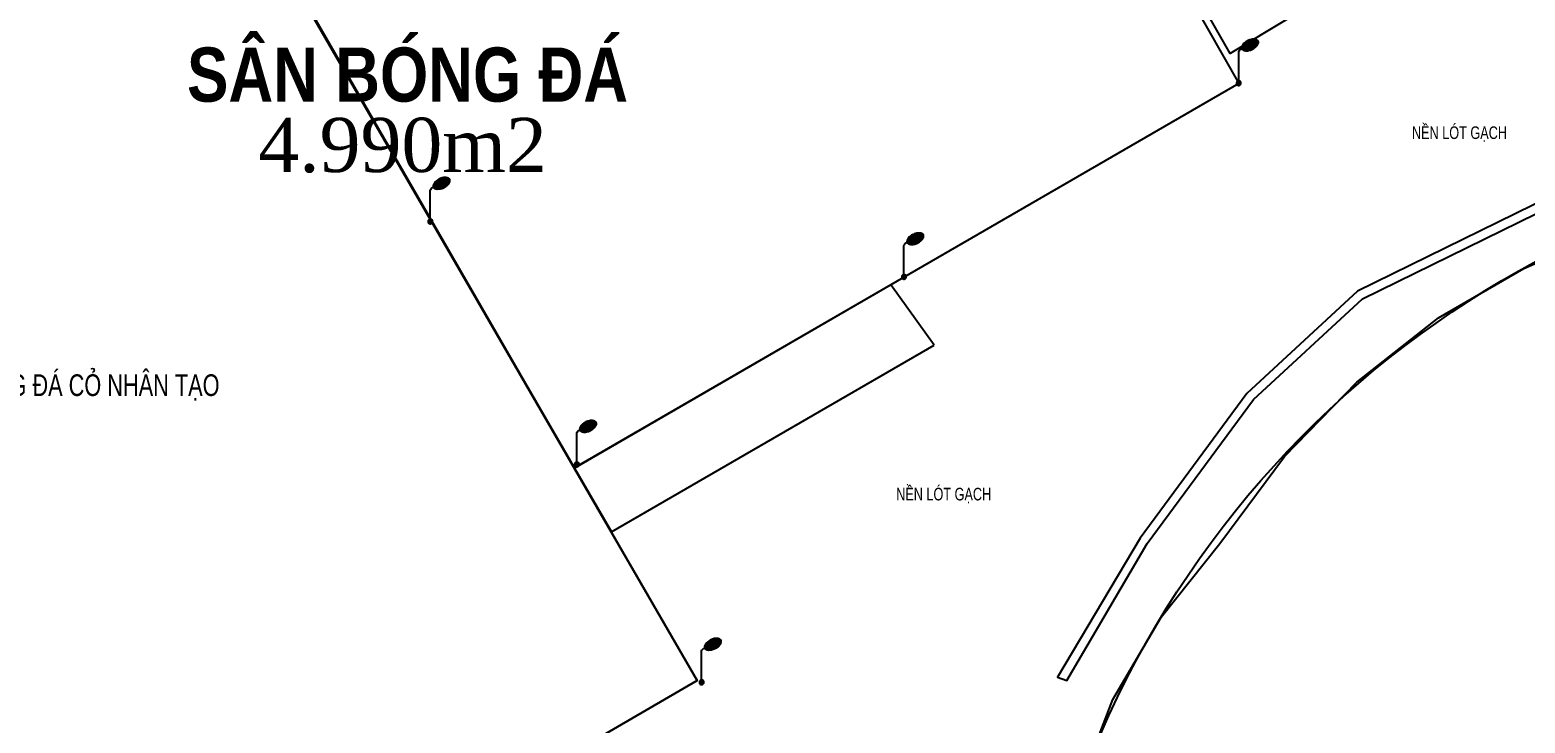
# Model space of a CAD drawing. Header units: millimetres. Extents: x 100 to 288, y -65 to 177.
# Drawn here: x 171.354 to 175.298, y 161.26 to 163.089 of the extents above; entities that cross this region are included whole.
import ezdxf

# ---------------------------------------------------------------- set-up
doc = ezdxf.new("R2010")
doc.units = ezdxf.units.MM
doc.header["$LTSCALE"] = 0.3
doc.header["$MEASUREMENT"] = 0
doc.linetypes.add('DASHDOTX2', pattern=[2, 1, -0.5, 0, -0.5])
doc.layers.add('HATCH1', color=8, linetype='CONTINUOUS')
doc.layers.add('Ky hieu', color=7, linetype='CONTINUOUS')
doc.styles.add('DIM', font='VAVON.TTF')
doc.linetypes.add('FENCELINE2', pattern='A,0.25,-0.1,[132,ltypeshp.shx,S=0.1,R=0,X=-0.1,Y=0],-0.1,1', length=1.45)

# ---------------------------------------------------------------- blocks, each defined once
blk = doc.blocks.new('Cot den')
at = {"layer": 'Ky hieu', "color": 5, "linetype": 'Continuous'}
for p, q in [((474185.96, 1112245.03), (474185.99, 1112245.09)), ((474185.99, 1112245.09), (474186.05, 1112245.17)), ((474186.05, 1112245.17), (474186.13, 1112245.23)), ((474186.13, 1112245.23), (474186.19, 1112245.25)), ((474185.96, 1112242.67), (474185.96, 1112245.03))]:
    blk.add_line(p, q, dxfattribs=at)
mesh = blk.add_polyface(dxfattribs=at)
corners = [(474186.29, 1112245.16), (474186.24, 1112245.2), (474186.32, 1112245.15), (474186.22, 1112245.22), (474186.39, 1112245.12), (474186.2, 1112245.25), (474186.43, 1112245.12), (474186.19, 1112245.29), (474186.49, 1112245.1), (474186.18, 1112245.32), (474186.53, 1112245.11), (474186.19, 1112245.36), (474186.6, 1112245.11), (474186.19, 1112245.39), (474186.63, 1112245.11), (474186.2, 1112245.43), (474186.71, 1112245.12), (474186.22, 1112245.48), (474186.77, 1112245.14), (474186.25, 1112245.53), (474186.84, 1112245.16), (474186.27, 1112245.57), (474186.9, 1112245.18), (474186.31, 1112245.62), (474186.97, 1112245.21), (474186.34, 1112245.65), (474187.02, 1112245.24), (474186.4, 1112245.7), (474187.09, 1112245.27), (474186.43, 1112245.73), (474187.12, 1112245.3), (474186.5, 1112245.78), (474187.2, 1112245.35), (474186.54, 1112245.8), (474187.23, 1112245.38), (474186.61, 1112245.84), (474187.28, 1112245.42), (474186.66, 1112245.87), (474187.31, 1112245.46), (474186.73, 1112245.9), (474187.35, 1112245.51), (474186.79, 1112245.92), (474187.38, 1112245.55), (474186.85, 1112245.94), (474187.4, 1112245.6), (474186.92, 1112245.96), (474187.42, 1112245.64), (474186.99, 1112245.97), (474187.44, 1112245.69), (474187.03, 1112245.97), (474187.44, 1112245.72), (474187.1, 1112245.97), (474187.44, 1112245.76), (474187.13, 1112245.97), (474187.43, 1112245.79), (474187.42, 1112245.82), (474187.2, 1112245.96), (474187.42, 1112245.82), (474187.4, 1112245.85), (474187.24, 1112245.96), (474187.38, 1112245.88), (474187.3, 1112245.93), (474187.33, 1112245.92)]
mesh.append_faces([[corners[k] for k in face] for face in [(0, 0, 2, 1), (1, 2, 4, 3), (3, 4, 6, 5), (5, 6, 8, 7), (7, 8, 10, 9), (9, 10, 12, 11), (11, 12, 14, 13), (13, 14, 16, 15), (15, 16, 18, 17), (17, 18, 20, 19), (19, 20, 22, 21), (21, 22, 24, 23), (23, 24, 26, 25), (25, 26, 28, 27), (27, 28, 30, 29), (29, 30, 32, 31), (31, 32, 34, 33), (33, 34, 36, 35), (35, 36, 38, 37), (37, 38, 40, 39), (39, 40, 42, 41), (41, 42, 44, 43), (43, 44, 46, 45), (45, 46, 48, 47), (47, 48, 50, 49), (49, 50, 52, 51), (51, 52, 54, 53), (53, 54, 57, 56), (56, 55, 58, 59), (59, 58, 60, 61), (61, 60, 62, 62)]], dxfattribs={"vtx0": -1, "vtx2": -1, "color": 5})
mesh = blk.add_polyface(dxfattribs=at)
corners = [(474185.87, 1112242.53), (474185.86, 1112242.54), (474185.9, 1112242.51), (474185.85, 1112242.55), (474185.91, 1112242.51), (474185.83, 1112242.57), (474185.93, 1112242.5), (474185.82, 1112242.58), (474185.94, 1112242.5), (474185.82, 1112242.59), (474185.96, 1112242.5), (474185.81, 1112242.61), (474185.98, 1112242.5), (474185.8, 1112242.62), (474186, 1112242.5), (474185.8, 1112242.64), (474186.01, 1112242.51), (474185.8, 1112242.66), (474186.03, 1112242.51), (474185.8, 1112242.67), (474186.04, 1112242.52), (474185.8, 1112242.67), (474186.06, 1112242.53), (474185.8, 1112242.69), (474186.06, 1112242.54), (474185.8, 1112242.7), (474186.08, 1112242.55), (474185.81, 1112242.72), (474186.09, 1112242.56), (474185.81, 1112242.73), (474186.11, 1112242.58), (474185.82, 1112242.75), (474186.11, 1112242.58), (474185.82, 1112242.76), (474186.12, 1112242.61), (474185.84, 1112242.78), (474186.12, 1112242.62), (474185.85, 1112242.79), (474186.13, 1112242.64), (474185.86, 1112242.8), (474186.13, 1112242.65), (474185.87, 1112242.81), (474186.13, 1112242.67), (474185.89, 1112242.82), (474186.13, 1112242.68), (474185.9, 1112242.83), (474186.13, 1112242.7), (474185.92, 1112242.83), (474186.13, 1112242.72), (474185.93, 1112242.84), (474186.12, 1112242.73), (474185.95, 1112242.84), (474186.11, 1112242.75), (474185.96, 1112242.84), (474186.11, 1112242.76), (474185.99, 1112242.84), (474186.1, 1112242.77), (474186, 1112242.84), (474186.08, 1112242.79), (474186.02, 1112242.83), (474186.07, 1112242.8), (474186.03, 1112242.83), (474186.06, 1112242.81)]
mesh.append_faces([[corners[k] for k in face] for face in [(0, 0, 2, 1), (1, 2, 4, 3), (3, 4, 6, 5), (5, 6, 8, 7), (7, 8, 10, 9), (9, 10, 12, 11), (11, 12, 14, 13), (13, 14, 16, 15), (15, 16, 18, 17), (17, 18, 20, 19), (21, 20, 22, 23), (23, 22, 24, 25), (25, 24, 26, 27), (27, 26, 28, 29), (29, 28, 30, 31), (31, 30, 32, 33), (33, 32, 34, 35), (35, 34, 36, 37), (37, 36, 38, 39), (39, 38, 40, 41), (41, 40, 42, 43), (43, 42, 44, 45), (45, 44, 46, 47), (47, 46, 48, 49), (49, 48, 50, 51), (51, 50, 52, 53), (53, 52, 54, 55), (55, 54, 56, 57), (57, 56, 58, 59), (59, 58, 60, 61), (61, 60, 62, 62)]], dxfattribs={"vtx0": -1, "vtx2": -1, "color": 5})

msp = doc.modelspace()

# ---------------------------------------------------------------- linework, layer by layer
at = {"layer": 'HATCH1'}
for points in [[(174.98096, 163.30458), (174.52034, 163.02595), (173.11019, 165.49446)], [(176.72305, 162.92419), (175.98624, 162.82667), (175.45786, 162.69467), (174.85556, 162.39923), (174.564, 162.12979), (174.28229, 161.74764), (174.06467, 161.38112), (174.08948, 161.37209), (174.30146, 161.73351), (174.58182, 162.11384), (174.86916, 162.37939), (175.46607, 162.67218), (175.99071, 162.80324), (176.72617, 162.90058), (176.72305, 162.92419)], [(173.73885, 162.25676), (173.62531, 162.41617), (172.79021, 161.93279), (172.88782, 161.76416), (173.73885, 162.25676)]]:
    msp.add_lwpolyline(points, dxfattribs=at)
at = {"layer": 'HATCH1', "ltscale": 5}
msp.add_lwpolyline([(174.98096, 163.30458), (174.52034, 163.02595), (173.11019, 165.49446)], dxfattribs=at)
at = {"layer": 'HATCH1', "linetype": 'FENCELINE2'}
for points in [[(174.54261, 162.94709), (172.79045, 161.93297), (171.71404, 163.79203), (171.38422, 164.3708), (172.26297, 164.87379), (173.16799, 165.36185), (174.54261, 162.94709)], [(171.37415, 160.36065), (173.11438, 161.37274), (171.71962, 163.78239), (169.97248, 162.78979), (171.37415, 160.36065)]]:
    msp.add_lwpolyline(points, dxfattribs=at)
at = {"layer": 'HATCH1', "ltscale": 5}
for points in [[(171.38422, 164.3708), (172.26297, 164.87379), (173.16799, 165.36185), (174.54261, 162.94709), (172.79045, 161.93297)], [(169.97248, 162.78979), (171.71962, 163.78239), (173.11438, 161.37274), (171.37415, 160.36065), (169.97248, 162.78979)]]:
    msp.add_lwpolyline(points, close=True, dxfattribs=at)
msp.add_lwpolyline([(174.13644, 161.12999, -0.3366365), (176.80212, 162.77423, -1.1827106)], format="xyb", dxfattribs=at)
at = {"layer": 'HATCH1', "linetype": 'Continuous', "ltscale": 0.7}
msp.add_lwpolyline([(174.13644, 161.12999), (174.21075, 161.32208), (174.3382, 161.53938), (174.49286, 161.73344), (174.6631, 161.96307), (174.85438, 162.1592), (175.06946, 162.32948), (175.29454, 162.45904), (175.5453, 162.56952), (175.81331, 162.64461), (176.10456, 162.68246), (176.44412, 162.73188), (176.44412, 162.73188), (176.69536, 162.78071), (176.80212, 162.77423)], dxfattribs=at)

# ---------------------------------------------------------------- block references
at = {"layer": 'HATCH1', "xscale": 0.03504980631987564, "yscale": 0.03504980634066612, "zscale": 0.03504980631809729}
for p in [(-16445.5836, -38820.94199), (-16447.71605, -38821.30678), (-16446.46655, -38821.45303), (-16447.32984, -38821.94793), (-16447.00042, -38822.52259)]:
    msp.add_blockref('Cot den', p, dxfattribs=at)

# ---------------------------------------------------------------- texts
at = {"layer": 'HATCH1', "style": 'DIM', "width": 0.75}
for s, height, p in [('NEÀN LOÙT GAÏCH', 0.0333335, (174.99952, 162.80081)), ('SAÂN BOÙNG ÑAÙ COÛ NHAÂN TAÏO', 0.0571431, (171.04214, 162.1229)), ('NEÀN LOÙT GAÏCH', 0.0333335, (173.63893, 161.84742))]:
    msp.add_text(s, height=height, dxfattribs=at).set_placement(p)
at = {"layer": 'HATCH1', "linetype": 'DASHDOTX2', "char_height": 0.1428578, "width": 3.2960884, "attachment_point": 2}
for s, insert in [('{\\fVNI-Helve-Condense|b1|i0|c0|p2;SAÂN BOÙNG ÑAÙ}', (172.35007, 163.04217)), ('{\\fTimes New Roman|b0|i0|c0|p18;4.990m2}', (172.33694, 162.85666))]:
    msp.add_mtext(s, dxfattribs=dict(at, insert=insert))

doc.saveas('drawing.dxf')
